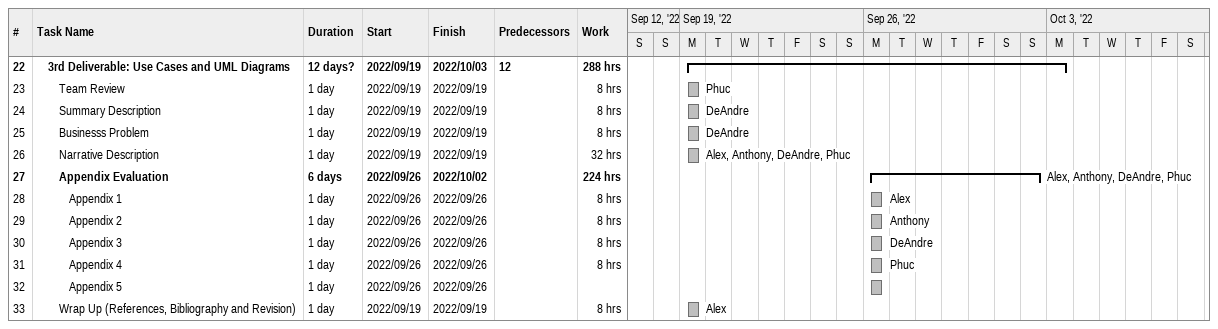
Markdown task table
| ID | Level | Task | Duration | Start | Finish | Predecessors | Resources | Work (h) |
|---|---|---|---|---|---|---|---|---|
| 22 | 2 | **3rd Deliverable: Use Cases and UML Diagrams** | 12d? | 2022-09-19 | 2022-10-03 | 12 |  | 288 |
| 23 | 3 | Team Review | 1d | 2022-09-19 | 2022-09-19 |  | Phuc | 8 |
| 24 | 3 | Summary Description | 1d | 2022-09-19 | 2022-09-19 |  | DeAndre | 8 |
| 25 | 3 | Businesss Problem | 1d | 2022-09-19 | 2022-09-19 |  | DeAndre | 8 |
| 26 | 3 | Narrative Description | 1d | 2022-09-19 | 2022-09-19 |  | Alex, Anthony, DeAndre, Phuc | 32 |
| 27 | 3 | **Appendix Evaluation** | 6d | 2022-09-26 | 2022-10-02 |  | Alex, Anthony, DeAndre, Phuc | 224 |
| 28 | 4 | Appendix 1 | 1d | 2022-09-26 | 2022-09-26 |  | Alex | 8 |
| 29 | 4 | Appendix 2 | 1d | 2022-09-26 | 2022-09-26 |  | Anthony | 8 |
| 30 | 4 | Appendix 3 | 1d | 2022-09-26 | 2022-09-26 |  | DeAndre | 8 |
| 31 | 4 | Appendix 4 | 1d | 2022-09-26 | 2022-09-26 |  | Phuc | 8 |
| 32 | 4 | Appendix 5 | 1d | 2022-09-26 | 2022-09-26 |  |  |  |
| 33 | 3 | Wrap Up (References, Bibliography and Revision) | 1d | 2022-09-19 | 2022-09-19 |  | Alex | 8 |
